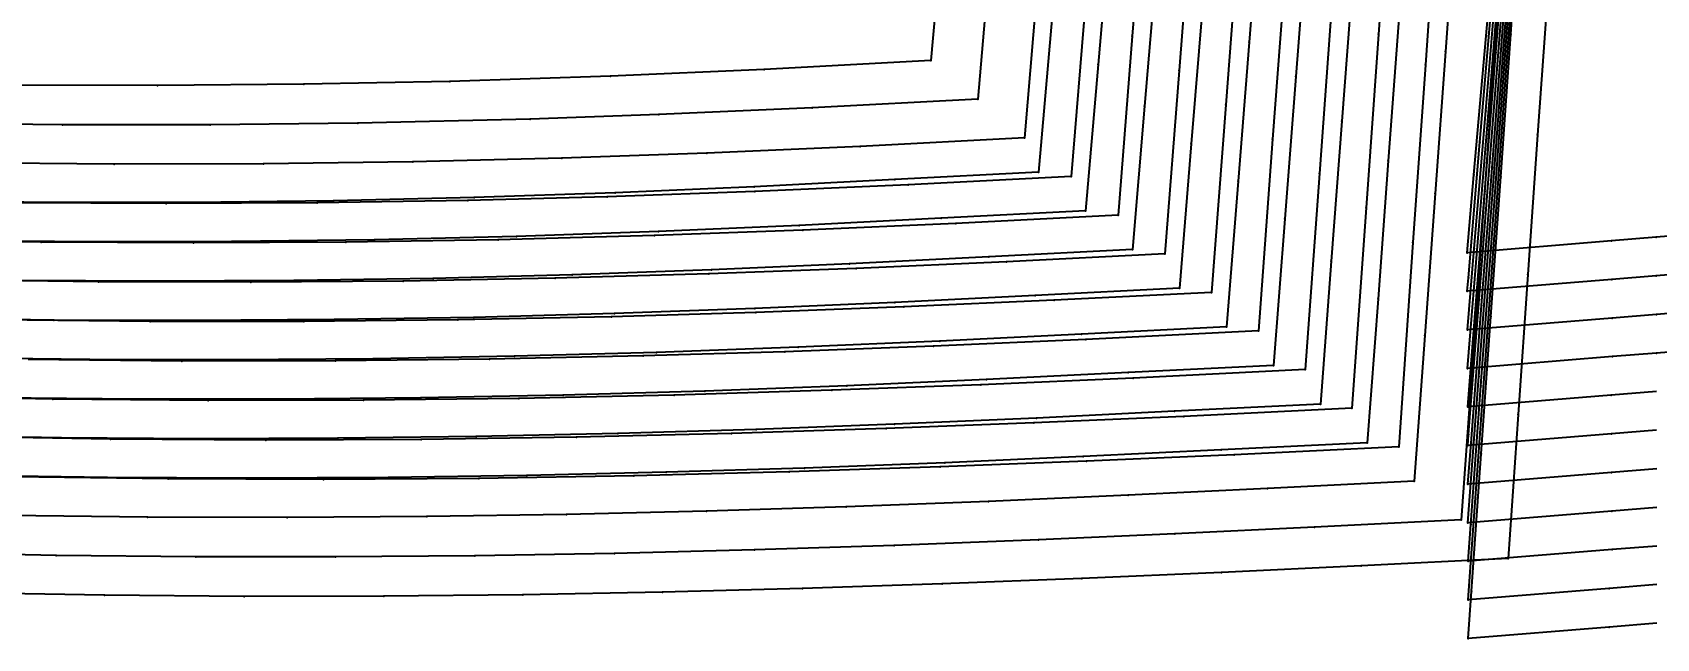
# Model space of a CAD drawing. Extents: x -2408 to 1029, y -526 to 2095.
# Drawn here: x -407.2 to -230.8, y 641.1 to 706.9 of the extents above; entities that cross this region are included whole.
import ezdxf

# ---------------------------------------------------------------- set-up
doc = ezdxf.new("R2010")
doc.units = 0

# ---------------------------------------------------------------- blocks, each defined once
blk = doc.blocks.new(' -30')
at = {"layer": '1'}
for points in [[(-100.449148, -156.185824), (-101.791872, -171.446992), (-103.134596, -186.70816), (-104.482247, -202.025329), (-105.82497, -217.286495), (-107.147776, -232.321274), (-108.4905, -247.582435), (-109.843601, -262.961548), (-111.186326, -278.222715), (-112.529052, -293.483881), (-113.9153, -309.239693), (-129.520272, -310.056596), (-144.796102, -310.827887), (-159.917939, -311.495083), (-175.20457, -312.011069), (-190.49622, -312.354313), (-205.784118, -312.523858), (-221.079458, -312.526609), (-236.305912, -312.373558)], [(-36.59148, -315.480425), (-46.831846, -316.310787), (-51.691847, -316.704869), (-67.377715, -317.994652), (-66.635922, -309.541909), (-65.310522, -294.438955), (-63.969865, -279.162157), (-62.616455, -263.740033), (-61.268442, -248.379416), (-59.91503, -232.957276), (-58.596081, -217.927838), (-57.242668, -202.505697), (-55.888537, -187.075364), (-54.535126, -171.653236), (-53.20891, -156.540989), (-51.855499, -141.118854), (-50.532141, -126.039166), (-49.17873, -110.617033), (-47.835445, -95.310271), (-46.482034, -79.888139)]]:
    blk.add_lwpolyline(points, dxfattribs=at)
at = {"layer": '14'}
blk.add_lwpolyline([(-112.687936, -150.386152), (-114.346596, -169.238174), (-115.995525, -187.979609), (-117.605543, -206.278786), (-119.147463, -223.803972), (-120.592102, -240.223475), (-122.316516, -259.822855), (-123.746922, -276.080591), (-125.599365, -297.134361), (-143.735966, -298.080221), (-160.411772, -298.804683), (-177.851857, -299.380318), (-193.730545, -299.70327), (-209.613384, -299.839082), (-225.498006, -299.797372)], dxfattribs=at)
at = {"layer": '2'}
for p in [(-125.599365, -297.134361), (-113.9153, -309.239693), (-67.377715, -317.994652)]:
    blk.add_point(p, dxfattribs=at)
at = {"layer": '3'}
for p in [(-65.310522, -294.438955), (-143.735966, -298.080221), (-209.613384, -299.839082), (-193.730545, -299.70327), (-177.851857, -299.380318), (-160.411772, -298.804683), (-129.520272, -310.056596), (-66.635922, -309.541909), (-175.20457, -312.011069), (-159.917939, -311.495083), (-144.796102, -310.827887), (-221.079458, -312.526609), (-205.784118, -312.523858), (-190.49622, -312.354313), (-51.691847, -316.704869), (-46.831846, -316.310787)]:
    blk.add_point(p, dxfattribs=at)
at = {"layer": '4'}
blk.add_point((-46.831846, -316.310787), dxfattribs=at)
blk = doc.blocks.new(' -31')
at = {"layer": '1'}
for points in [[(-95.751372, -160.438205), (-97.048505, -175.56631), (-98.359348, -190.8543), (-99.656482, -205.982398), (-100.953615, -221.110486), (-102.239732, -236.110072), (-103.536868, -251.238174), (-104.853515, -266.593834), (-106.150648, -281.721932), (-107.44778, -296.850032), (-108.810968, -312.748528), (-124.487154, -313.562193), (-139.9049, -314.335203), (-155.184262, -315.008965), (-170.61236, -315.538121), (-186.045396, -315.90038), (-201.521292, -316.091961), (-216.958478, -316.116997), (-232.359318, -315.984525)], [(-36.605476, -318.98546), (-46.819592, -319.813747), (-51.653008, -320.205687), (-67.358122, -321.497192), (-67.231789, -320.02193), (-65.971967, -305.310233), (-64.666787, -290.068855), (-63.365997, -274.878742), (-62.055004, -259.569495), (-60.747751, -244.303919), (-59.426088, -228.870083), (-58.115096, -213.560837), (-56.800419, -198.208568), (-55.489426, -182.899325), (-54.178433, -167.590082), (-52.892138, -152.569269), (-51.577026, -137.211934), (-50.266034, -121.902688), (-48.955041, -106.593432), (-47.651656, -91.37302), (-46.340662, -76.063769)]]:
    blk.add_lwpolyline(points, dxfattribs=at)
at = {"layer": '14'}
blk.add_lwpolyline([(-107.607939, -150.057987), (-109.266597, -169.402443), (-110.915526, -188.633423), (-112.525543, -207.410593), (-114.067463, -225.393562), (-115.512101, -242.241959), (-117.236514, -262.353301), (-118.666919, -279.035708), (-120.519361, -300.639572), (-138.508693, -301.571632), (-155.170136, -302.298366), (-169.123547, -302.789195), (-187.840628, -303.229636), (-203.888894, -303.405739), (-219.939277, -303.403216), (-235.989395, -303.228985)], dxfattribs=at)
at = {"layer": '2'}
for p in [(-120.519361, -300.639572), (-108.810968, -312.748528), (-67.358122, -321.497192)]:
    blk.add_point(p, dxfattribs=at)
at = {"layer": '3'}
for p in [(-107.44778, -296.850032), (-138.508693, -301.571632), (-187.840628, -303.229636), (-169.123547, -302.789195), (-155.170136, -302.298366), (-219.939277, -303.403216), (-203.888894, -303.405739), (-65.971967, -305.310233), (-124.487154, -313.562193), (-170.61236, -315.538121), (-155.184262, -315.008965), (-139.9049, -314.335203), (-216.958478, -316.116997), (-201.521292, -316.091961), (-186.045396, -315.90038), (-67.231789, -320.02193), (-51.653008, -320.205687), (-46.819592, -319.813747)]:
    blk.add_point(p, dxfattribs=at)
at = {"layer": '4'}
blk.add_point((-46.819592, -319.813747), dxfattribs=at)
blk = doc.blocks.new(' -32')
at = {"layer": '1'}
for points in [[(-89.840029, -150.404417), (-91.093047, -165.390004), (-92.344991, -180.362762), (-93.596934, -195.335512), (-94.864045, -210.489664), (-96.115987, -225.462412), (-97.384657, -240.635189), (-98.636602, -255.607938), (-99.904476, -270.771197), (-101.15642, -285.743947), (-102.408364, -300.716696), (-103.707876, -316.258354), (-119.320738, -317.060753), (-134.435872, -317.814663), (-149.433373, -318.481917), (-164.557767, -319.02038), (-179.686893, -319.407358), (-194.769774, -319.63598), (-209.903644, -319.70962), (-224.958535, -319.632813)], [(-36.619105, -322.490482), (-46.80871, -323.316803), (-51.615619, -323.706624), (-67.34035, -324.999847), (-66.602145, -316.171308), (-65.350989, -301.208161), (-64.063095, -285.805646), (-62.807046, -270.783999), (-61.484815, -254.970842), (-60.239866, -240.081928), (-58.96323, -224.81405), (-57.699529, -209.700867), (-56.422891, -194.432985), (-55.162551, -179.360005), (-53.885408, -164.086064), (-52.608772, -148.818207), (-51.332135, -133.550329), (-50.072358, -118.484087), (-48.793116, -103.185054), (-47.51648, -87.917185), (-46.235867, -72.60176)]]:
    blk.add_lwpolyline(points, dxfattribs=at)
at = {"layer": '14'}
blk.add_lwpolyline([(-103.0801, -156.333471), (-104.738758, -176.170364), (-106.377959, -195.774548), (-107.96852, -214.797032), (-109.481255, -232.888736), (-110.88698, -249.700649), (-112.544377, -269.522458), (-113.890472, -285.621214), (-115.439358, -304.144764), (-133.292378, -305.063687), (-149.93868, -305.791969), (-165.686802, -306.34897), (-181.895576, -306.748425), (-198.109271, -306.964771), (-214.325459, -307.002336), (-230.541683, -306.865451)], dxfattribs=at)
at = {"layer": '2'}
for p in [(-115.439358, -304.144764), (-103.707876, -316.258354), (-67.34035, -324.999847)]:
    blk.add_point(p, dxfattribs=at)
at = {"layer": '3'}
for p in [(-102.408364, -300.716696), (-65.350989, -301.208161), (-133.292378, -305.063687), (-181.895576, -306.748425), (-165.686802, -306.34897), (-149.93868, -305.791969), (-214.325459, -307.002336), (-198.109271, -306.964771), (-119.320738, -317.060753), (-66.602145, -316.171308), (-164.557767, -319.02038), (-149.433373, -318.481917), (-134.435872, -317.814663), (-209.903644, -319.70962), (-194.769774, -319.63598), (-179.686893, -319.407358), (-51.615619, -323.706624), (-46.80871, -323.316803)]:
    blk.add_point(p, dxfattribs=at)
at = {"layer": '4'}
blk.add_point((-46.80871, -323.316803), dxfattribs=at)
blk = doc.blocks.new(' -33')
at = {"layer": '1'}
for points in [[(-84.88423, -151.589275), (-86.142193, -167.007489), (-87.39111, -182.314825), (-88.640026, -197.622161), (-89.869945, -212.696667), (-91.118861, -228.004001), (-92.350239, -243.096378), (-93.599157, -258.403709), (-94.829336, -273.481381), (-96.078253, -288.788712), (-97.32717, -304.096043), (-98.605747, -319.766922), (-114.286348, -320.566445), (-129.539195, -321.322066), (-144.716191, -321.996121), (-159.977908, -322.54537), (-175.244247, -322.948611), (-190.387925, -323.196376), (-205.659296, -323.292831), (-220.881691, -323.237825), (-236.151977, -323.032284)], [(-36.094769, -325.951828), (-46.799045, -326.819305), (-51.582775, -327.206991), (-67.323875, -328.497887), (-66.058339, -313.006987), (-64.80344, -297.646285), (-63.548538, -282.285545), (-62.319356, -267.239636), (-61.064456, -251.878919), (-59.832761, -236.802251), (-58.577859, -221.441532), (-57.332091, -206.192597), (-56.077191, -190.831883), (-54.834655, -175.622509), (-53.579755, -160.261794), (-52.321054, -144.854568), (-51.066153, -129.493851), (-49.834457, -114.417185), (-48.579557, -99.056469), (-47.358103, -84.105153), (-46.103202, -68.744428)]]:
    blk.add_lwpolyline(points, dxfattribs=at)
at = {"layer": '14'}
blk.add_lwpolyline([(-98.000106, -156.169227), (-99.658764, -176.49855), (-101.297966, -196.589424), (-102.888527, -216.084111), (-104.401261, -234.62493), (-105.806986, -251.854187), (-107.464383, -272.168058), (-108.810477, -288.666453), (-110.359364, -307.649975), (-128.086269, -308.556416), (-144.71731, -309.285635), (-160.772806, -309.863235), (-175.895349, -310.259592), (-192.274494, -310.515753), (-208.656509, -310.593876), (-225.038908, -310.495855)], dxfattribs=at)
at = {"layer": '2'}
for p in [(-110.359364, -307.649975), (-98.605747, -319.766922), (-67.323875, -328.497887)]:
    blk.add_point(p, dxfattribs=at)
at = {"layer": '3'}
for p in [(-64.80344, -297.646285), (-97.32717, -304.096043), (-128.086269, -308.556416), (-175.895349, -310.259592), (-160.772806, -309.863235), (-144.71731, -309.285635), (-208.656509, -310.593876), (-192.274494, -310.515753), (-66.058339, -313.006987), (-114.286348, -320.566445), (-159.977908, -322.54537), (-144.716191, -321.996121), (-129.539195, -321.322066), (-220.881691, -323.237825), (-205.659296, -323.292831), (-190.387925, -323.196376), (-175.244247, -322.948611), (-51.582775, -327.206991), (-46.799045, -326.819305)]:
    blk.add_point(p, dxfattribs=at)
at = {"layer": '4'}
blk.add_point((-46.799045, -326.819305), dxfattribs=at)
blk = doc.blocks.new(' -34')
at = {"layer": '1'}
for points in [[(-80.260207, -157.013433), (-81.44017, -171.825955), (-82.644465, -186.943925), (-83.837499, -201.920551), (-85.041792, -217.038513), (-86.246086, -232.156475), (-87.440475, -247.150101), (-88.644771, -262.268068), (-89.83755, -277.241455), (-91.041846, -292.359424), (-92.24614, -307.477391), (-93.504591, -323.275261), (-109.252, -324.072185), (-124.642724, -324.829594), (-140.018732, -325.510934), (-155.418019, -326.070068), (-170.821813, -326.488962), (-186.19169, -326.757586), (-201.600749, -326.874913), (-216.989871, -326.840304), (-232.398229, -326.653351)], [(-46.790519, -330.321388), (-51.726488, -330.717326), (-67.30835, -331.988258), (-66.64172, -323.64138), (-65.438223, -308.572395), (-64.232601, -293.476801), (-63.031731, -278.440717), (-61.826106, -263.345104), (-60.628775, -248.353321), (-59.423152, -233.257727), (-58.203864, -217.991015), (-56.998239, -202.895399), (-55.782061, -187.667625), (-54.576437, -172.572013), (-53.344711, -157.14957), (-52.139088, -142.05396), (-50.933465, -126.958359), (-49.736135, -111.966576), (-48.490324, -96.367776), (-47.296939, -81.425406), (-46.051128, -65.82661)]]:
    blk.add_lwpolyline(points, dxfattribs=at)
at = {"layer": '14'}
blk.add_lwpolyline([(-92.920102, -156.004968), (-94.578761, -176.826736), (-96.217961, -197.404242), (-97.808522, -217.371158), (-99.321257, -236.361099), (-100.726982, -254.0077), (-102.384379, -274.813633), (-103.730474, -291.711672), (-105.27936, -311.155167), (-122.88965, -312.049685), (-139.505846, -312.779335), (-155.645612, -313.369464), (-172.597044, -313.824843), (-189.14234, -314.09096), (-205.690499, -314.180524), (-222.238975, -314.093077), (-238.78523, -313.828165)], dxfattribs=at)
at = {"layer": '2'}
for p in [(-105.27936, -311.155167), (-93.504591, -323.275261), (-67.30835, -331.988258)]:
    blk.add_point(p, dxfattribs=at)
at = {"layer": '3'}
for p in [(-103.730474, -291.711672), (-91.041846, -292.359424), (-64.232601, -293.476801), (-92.24614, -307.477391), (-65.438223, -308.572395), (-122.88965, -312.049685), (-172.597044, -313.824843), (-155.645612, -313.369464), (-139.505846, -312.779335), (-222.238975, -314.093077), (-205.690499, -314.180524), (-189.14234, -314.09096), (-109.252, -324.072185), (-66.64172, -323.64138), (-155.418019, -326.070068), (-140.018732, -325.510934), (-124.642724, -324.829594), (-216.989871, -326.840304), (-201.600749, -326.874913), (-186.19169, -326.757586), (-170.821813, -326.488962), (-51.726488, -330.717326)]:
    blk.add_point(p, dxfattribs=at)
blk = doc.blocks.new(' -35')
at = {"layer": '1'}
for points in [[(-75.178382, -156.82602), (-76.363233, -172.051669), (-77.564748, -187.491468), (-78.762193, -202.878946), (-79.963709, -218.318738), (-81.165225, -233.758529), (-82.363927, -249.162179), (-83.565441, -264.601967), (-84.762146, -279.979977), (-85.96366, -295.419764), (-87.165176, -310.859553), (-88.404436, -326.784325), (-104.176186, -327.575774), (-119.569133, -328.32901), (-134.74357, -329.002496), (-150.144517, -329.571386), (-165.549824, -330.008253), (-180.997066, -330.303269), (-196.40788, -330.450618), (-211.777763, -330.448873), (-227.188538, -330.296293)], [(-46.78319, -333.82473), (-51.702818, -334.219371), (-67.295289, -335.491257), (-67.202679, -334.305783), (-66.054287, -319.605575), (-64.888051, -304.676936), (-63.702103, -289.495978), (-62.523941, -274.414689), (-61.334851, -259.193508), (-60.15669, -244.112224), (-58.947935, -228.639329), (-57.769772, -213.558038), (-56.592683, -198.490496), (-55.373895, -182.88917), (-54.207329, -167.956315), (-52.988542, -152.354986), (-51.849061, -137.768841), (-50.630274, -122.167512), (-49.489065, -107.559232), (-48.310904, -92.47795), (-47.133816, -77.410409), (-45.915028, -61.809078)]]:
    blk.add_lwpolyline(points, dxfattribs=at)
at = {"layer": '14'}
blk.add_lwpolyline([(-87.840106, -155.840719), (-89.498765, -177.154936), (-91.137966, -198.219114), (-92.728527, -218.658241), (-94.241262, -238.097298), (-95.646987, -256.161237), (-97.304385, -277.459236), (-98.650479, -294.756912), (-100.199366, -314.660378), (-117.38212, -315.528444), (-133.723495, -316.249439), (-149.729661, -316.848071), (-166.400429, -317.32482), (-182.940826, -317.628998), (-199.484468, -317.762168), (-216.02885, -317.721709), (-232.571452, -317.504998)], dxfattribs=at)
at = {"layer": '2'}
for p in [(-100.199366, -314.660378), (-88.404436, -326.784325), (-67.295289, -335.491257)]:
    blk.add_point(p, dxfattribs=at)
at = {"layer": '3'}
for p in [(-98.650479, -294.756912), (-85.96366, -295.419764), (-64.888051, -304.676936), (-87.165176, -310.859553), (-117.38212, -315.528444), (-166.400429, -317.32482), (-149.729661, -316.848071), (-133.723495, -316.249439), (-216.02885, -317.721709), (-199.484468, -317.762168), (-182.940826, -317.628998), (-66.054287, -319.605575), (-104.176186, -327.575774), (-150.144517, -329.571386), (-134.74357, -329.002496), (-119.569133, -328.32901), (-211.777763, -330.448873), (-196.40788, -330.450618), (-180.997066, -330.303269), (-165.549824, -330.008253), (-67.202679, -334.305783), (-51.702818, -334.219371)]:
    blk.add_point(p, dxfattribs=at)
blk = doc.blocks.new(' -36')
at = {"layer": '1'}
for points in [[(-69.368407, -147.064914), (-70.52591, -162.282796), (-71.699247, -177.708834), (-72.85675, -192.926705), (-74.003308, -208.000684), (-75.16081, -223.21855), (-76.318313, -238.436426), (-77.49399, -253.893231), (-78.651493, -269.111104), (-79.810639, -284.350588), (-80.968142, -299.568461), (-82.125643, -314.786335), (-83.305082, -330.292625), (-99.141903, -331.081537), (-114.155036, -331.812209), (-129.567269, -332.497333), (-144.587641, -333.061371), (-159.612023, -333.50755), (-174.995669, -333.831711), (-190.025621, -334.012844), (-205.04221, -334.055417), (-220.072959, -333.956495), (-235.103038, -333.713633)], [(-46.776857, -337.327843), (-51.675367, -337.720487), (-67.28332, -338.991051), (-66.943126, -334.541418), (-65.800352, -319.594318), (-64.657857, -304.650864), (-63.495757, -289.450985), (-62.315311, -274.011139), (-61.145822, -258.714614), (-59.965376, -243.27477), (-58.793954, -227.952949), (-57.613508, -212.513101), (-56.461324, -197.442908), (-55.280878, -182.003064), (-54.128693, -166.932872), (-52.948248, -151.493047), (-51.778758, -136.196494), (-50.598314, -120.756668), (-49.42689, -105.434828), (-48.246445, -89.995), (-47.084343, -74.795094), (-45.863193, -58.822854)]]:
    blk.add_lwpolyline(points, dxfattribs=at)
at = {"layer": '14'}
blk.add_lwpolyline([(-81.657932, -141.186068), (-83.313349, -162.950089), (-84.968764, -184.714092), (-86.594995, -206.0944), (-88.162856, -226.707319), (-89.643165, -246.169163), (-91.006734, -264.096221), (-92.224381, -280.104814), (-93.570475, -297.802131), (-95.119362, -318.165569), (-112.206748, -319.022967), (-128.535852, -319.743429), (-144.610681, -320.351427), (-160.290547, -320.820687), (-176.996435, -321.162546), (-193.706021, -321.336039), (-210.416724, -321.336434), (-227.125966, -321.159)], dxfattribs=at)
at = {"layer": '2'}
for p in [(-95.119362, -318.165569), (-83.305082, -330.292625), (-67.28332, -338.991051)]:
    blk.add_point(p, dxfattribs=at)
at = {"layer": '3'}
for p in [(-93.570475, -297.802131), (-80.968142, -299.568461), (-64.657857, -304.650864), (-82.125643, -314.786335), (-112.206748, -319.022967), (-160.290547, -320.820687), (-144.610681, -320.351427), (-128.535852, -319.743429), (-65.800352, -319.594318), (-210.416724, -321.336434), (-193.706021, -321.336039), (-176.996435, -321.162546), (-99.141903, -331.081537), (-144.587641, -333.061371), (-129.567269, -332.497333), (-114.155036, -331.812209), (-220.072959, -333.956495), (-205.04221, -334.055417), (-190.025621, -334.012844), (-174.995669, -333.831711), (-159.612023, -333.50755), (-66.943126, -334.541418), (-51.675367, -337.720487)]:
    blk.add_point(p, dxfattribs=at)
blk = doc.blocks.new(' -37')
at = {"layer": '1'}
for points in [[(-64.70213, -152.2468), (-65.838876, -167.529269), (-66.952574, -182.501879), (-68.066272, -197.474488), (-69.217031, -212.94534), (-70.330728, -227.917937), (-71.444426, -242.890543), (-72.581959, -258.183594), (-73.695657, -273.156189), (-74.81739, -288.23683), (-75.931088, -303.209436), (-77.044785, -318.182043), (-78.206615, -333.801727), (-94.07087, -334.585086), (-109.086264, -335.310046), (-124.104209, -335.978415), (-139.330658, -336.559415), (-154.356535, -337.020699), (-169.482145, -337.362507), (-184.513669, -337.573189), (-200.0298, -337.649394), (-215.062681, -337.581749), (-230.079625, -337.371635)], [(-46.771507, -340.831337), (-51.650178, -341.222437), (-67.272859, -342.494316), (-66.084502, -326.620334), (-64.961208, -311.615444), (-63.822191, -296.400515), (-62.698897, -281.395621), (-61.551281, -266.065857), (-60.427986, -251.060959), (-59.297045, -235.953924), (-58.173751, -220.949029), (-57.032149, -205.699593), (-55.908856, -190.694718), (-54.777913, -175.587665), (-53.654619, -160.582767), (-52.507005, -145.253002), (-51.383711, -130.248104), (-50.24211, -114.998673), (-49.118816, -99.993788), (-47.979797, -84.778843), (-46.856502, -69.773948), (-45.731105, -54.740979)]]:
    blk.add_lwpolyline(points, dxfattribs=at)
at = {"layer": '14'}
blk.add_lwpolyline([(-76.577931, -140.694582), (-78.233347, -162.950072), (-79.888761, -185.205543), (-81.514992, -207.068673), (-83.082854, -228.147085), (-84.563161, -248.048402), (-85.926731, -266.380292), (-87.144377, -282.750393), (-88.490472, -300.84735), (-90.039358, -321.670761), (-108.79075, -322.59944), (-125.341574, -323.318849), (-141.467044, -323.921672), (-156.851784, -324.381672), (-173.553632, -324.73131), (-190.259175, -324.918217), (-206.965845, -324.935832), (-223.671071, -324.777599)], dxfattribs=at)
at = {"layer": '2'}
for p in [(-90.039358, -321.670761), (-78.206615, -333.801727), (-67.272859, -342.494316)]:
    blk.add_point(p, dxfattribs=at)
at = {"layer": '3'}
for p in [(-63.822191, -296.400515), (-88.490472, -300.84735), (-75.931088, -303.209436), (-64.961208, -311.615444), (-77.044785, -318.182043), (-108.79075, -322.59944), (-156.851784, -324.381672), (-141.467044, -323.921672), (-125.341574, -323.318849), (-206.965845, -324.935832), (-190.259175, -324.918217), (-173.553632, -324.73131), (-66.084502, -326.620334), (-94.07087, -334.585086), (-139.330658, -336.559415), (-124.104209, -335.978415), (-109.086264, -335.310046), (-215.062681, -337.581749), (-200.0298, -337.649394), (-184.513669, -337.573189), (-169.482145, -337.362507), (-154.356535, -337.020699), (-51.650178, -341.222437)]:
    blk.add_point(p, dxfattribs=at)
blk = doc.blocks.new(' -38')
at = {"layer": '1'}
for points in [[(-59.655531, -152.448799), (-60.778149, -167.874637), (-61.897461, -183.255028), (-63.02008, -198.680873), (-64.122376, -213.827451), (-65.244994, -229.253291), (-66.367614, -244.679141), (-67.489424, -260.09386), (-68.612044, -275.519705), (-69.711253, -290.623867), (-70.833872, -306.049707), (-71.956493, -321.475549), (-73.108845, -337.309914), (-89.036407, -338.090877), (-104.18516, -338.817551), (-119.336368, -339.489705), (-134.819004, -340.082836), (-149.977889, -340.555754), (-165.194636, -340.912818), (-180.359181, -341.142881), (-195.518846, -341.239769), (-210.685109, -341.197477), (-225.869472, -341.010858)], [(-46.767049, -344.334946), (-51.629158, -344.72472), (-67.26356, -345.99762), (-66.97114, -342.010342), (-65.865256, -326.931109), (-64.760455, -311.866618), (-63.628014, -296.425219), (-62.506484, -281.132614), (-61.374045, -265.691257), (-60.261109, -250.515838), (-59.128669, -235.074469), (-58.019185, -219.94611), (-56.886746, -204.504754), (-55.756917, -189.098967), (-54.624477, -173.65759), (-53.504059, -158.380151), (-52.371619, -142.938777), (-51.270158, -127.919824), (-50.137718, -112.478447), (-49.024783, -97.30303), (-47.892343, -81.861652), (-46.767913, -66.529503)]]:
    blk.add_lwpolyline(points, dxfattribs=at)
at = {"layer": '14'}
blk.add_lwpolyline([(-72.600103, -155.347952), (-73.706597, -170.552203), (-74.808766, -185.697042), (-76.434997, -208.042974), (-78.002859, -229.586858), (-79.483167, -249.927671), (-80.846736, -268.664389), (-82.064383, -285.395989), (-83.410477, -303.89259), (-84.959364, -325.175972), (-103.62927, -326.094491), (-120.180972, -326.813851), (-136.378517, -327.425353), (-153.498207, -327.945001), (-170.366479, -328.304537), (-187.238479, -328.503487), (-204.111576, -328.533374), (-220.983138, -328.385723), (-237.850496, -328.05206)], dxfattribs=at)
at = {"layer": '2'}
for p in [(-84.959364, -325.175972), (-73.108845, -337.309914), (-67.26356, -345.99762)]:
    blk.add_point(p, dxfattribs=at)
at = {"layer": '3'}
for p in [(-69.711253, -290.623867), (-63.628014, -296.425219), (-83.410477, -303.89259), (-70.833872, -306.049707), (-64.760455, -311.866618), (-71.956493, -321.475549), (-103.62927, -326.094491), (-153.498207, -327.945001), (-136.378517, -327.425353), (-120.180972, -326.813851), (-65.865256, -326.931109), (-220.983138, -328.385723), (-204.111576, -328.533374), (-187.238479, -328.503487), (-170.366479, -328.304537), (-89.036407, -338.090877), (-134.819004, -340.082836), (-119.336368, -339.489705), (-104.18516, -338.817551), (-210.685109, -341.197477), (-195.518846, -341.239769), (-180.359181, -341.142881), (-165.194636, -340.912818), (-149.977889, -340.555754), (-66.97114, -342.010342), (-51.629158, -344.72472)]:
    blk.add_point(p, dxfattribs=at)
blk = doc.blocks.new(' -39')
at = {"layer": '1'}
for points in [[(-54.901841, -156.782888), (-55.997346, -172.161399), (-57.078074, -187.332486), (-58.173579, -202.710995), (-59.27038, -218.107693), (-60.365885, -233.486202), (-61.461389, -248.864711), (-62.536286, -263.953912), (-63.631791, -279.332419), (-64.712761, -294.506884), (-65.808267, -309.885393), (-66.903773, -325.263905), (-68.011785, -340.817986), (-83.960582, -341.594764), (-99.111524, -342.317524), (-113.913382, -342.973938), (-129.592892, -343.580628), (-144.753381, -344.06576), (-159.970925, -344.442322), (-175.137054, -344.697914), (-190.275561, -344.824503), (-205.44389, -344.815251), (-220.612687, -344.663927), (-235.778126, -344.362994)], [(-46.763444, -347.83886), (-51.949772, -348.254585), (-67.255349, -349.501114), (-66.458314, -338.412496), (-65.379945, -323.409859), (-64.298797, -308.368561), (-63.194304, -293.002476), (-62.085663, -277.578708), (-60.981169, -262.212622), (-59.877888, -246.863432), (-58.773394, -231.49735), (-57.680081, -216.28681), (-56.575588, -200.920725), (-55.482244, -185.709765), (-54.377751, -170.343697), (-53.284437, -155.133151), (-52.179942, -139.767061), (-51.078603, -124.444859), (-49.97411, -109.078779), (-48.89256, -94.031883), (-47.788067, -78.665805), (-46.693746, -63.441231)]]:
    blk.add_lwpolyline(points, dxfattribs=at)
at = {"layer": '14'}
blk.add_lwpolyline([(-66.967937, -147.432511), (-68.073349, -162.950088), (-69.178761, -178.467665), (-70.275525, -193.863853), (-71.354995, -209.017263), (-72.922857, -231.026639), (-74.403165, -251.80694), (-75.766733, -270.94848), (-76.98438, -288.041587), (-78.330474, -306.937831), (-79.87936, -328.681183), (-98.14022, -329.574564), (-114.434603, -330.284646), (-130.482904, -330.899735), (-147.249324, -331.43062), (-164.112816, -331.823005), (-180.980502, -332.061917), (-197.849736, -332.137332), (-214.717899, -332.039229), (-231.582355, -331.757586)], dxfattribs=at)
at = {"layer": '2'}
for p in [(-79.87936, -328.681183), (-68.011785, -340.817986), (-67.255349, -349.501114)]:
    blk.add_point(p, dxfattribs=at)
at = {"layer": '3'}
for p in [(-76.98438, -288.041587), (-64.712761, -294.506884), (-63.194304, -293.002476), (-78.330474, -306.937831), (-64.298797, -308.368561), (-65.808267, -309.885393), (-65.379945, -323.409859), (-66.903773, -325.263905), (-98.14022, -329.574564), (-147.249324, -331.43062), (-130.482904, -330.899735), (-114.434603, -330.284646), (-214.717899, -332.039229), (-197.849736, -332.137332), (-180.980502, -332.061917), (-164.112816, -331.823005), (-66.458314, -338.412496), (-83.960582, -341.594764), (-129.592892, -343.580628), (-113.913382, -342.973938), (-99.111524, -342.317524), (-220.612687, -344.663927), (-205.44389, -344.815251), (-190.275561, -344.824503), (-175.137054, -344.697914), (-159.970925, -344.442322), (-144.753381, -344.06576), (-51.949772, -348.254585)]:
    blk.add_point(p, dxfattribs=at)
blk = doc.blocks.new(' -40')
at = {"layer": '1'}
for points in [[(-58.654322, -283.244669), (-59.704674, -298.30116), (-60.763868, -313.48442), (-61.823063, -328.667675), (-62.915435, -344.326515), (-78.884858, -345.098581), (-94.038029, -345.817426), (-109.228754, -346.488813), (-124.38754, -347.078061), (-139.549709, -347.574096), (-154.750772, -347.968493), (-169.918494, -348.248515), (-185.035321, -348.403784), (-200.205675, -348.426899), (-215.358135, -348.310334), (-230.526272, -348.045559)], [(-46.760602, -351.342583), (-51.930402, -351.756984), (-67.248149, -353.004608), (-66.886593, -347.874671), (-65.835405, -332.959915), (-64.78317, -318.0303), (-63.713644, -302.855353), (-62.623366, -287.385957), (-61.553839, -272.211011), (-60.483517, -257.02478), (-59.413992, -241.849848), (-58.356571, -226.846667), (-57.287044, -211.671721), (-56.229515, -196.667001), (-55.159988, -181.492049), (-54.102567, -166.488866), (-53.033042, -151.313935), (-51.963515, -136.138987), (-50.89402, -120.964486), (-49.808592, -105.563913), (-48.739066, -90.388973), (-47.648785, -74.919554), (-46.579259, -59.744614)]]:
    blk.add_lwpolyline(points, dxfattribs=at)
at = {"layer": '14'}
blk.add_lwpolyline([(-61.887938, -147.104309), (-62.99335, -162.950068), (-64.098761, -178.795828), (-65.195526, -194.517631), (-66.274995, -209.991522), (-67.842857, -232.466376), (-69.323164, -253.686154), (-70.686734, -273.232537), (-71.90438, -290.687148), (-73.250475, -309.983028), (-74.799361, -332.186356), (-92.667467, -333.055488), (-108.708097, -333.755795), (-124.600046, -334.372734), (-141.001946, -334.911093), (-157.860668, -335.33399), (-174.724047, -335.610859), (-191.589448, -335.730274), (-208.454237, -335.680808), (-225.315768, -335.451036)], dxfattribs=at)
at = {"layer": '2'}
for p in [(-74.799361, -332.186356), (-62.915435, -344.326515), (-67.248149, -353.004608)]:
    blk.add_point(p, dxfattribs=at)
at = {"layer": '3'}
for p in [(-62.623366, -287.385957), (-71.90438, -290.687148), (-59.704674, -298.30116), (-63.713644, -302.855353), (-73.250475, -309.983028), (-60.763868, -313.48442), (-64.78317, -318.0303), (-61.823063, -328.667675), (-92.667467, -333.055488), (-65.835405, -332.959915), (-141.001946, -334.911093), (-124.600046, -334.372734), (-108.708097, -333.755795), (-208.454237, -335.680808), (-191.589448, -335.730274), (-174.724047, -335.610859), (-157.860668, -335.33399), (-78.884858, -345.098581), (-124.38754, -347.078061), (-109.228754, -346.488813), (-94.038029, -345.817426), (-215.358135, -348.310334), (-200.205675, -348.426899), (-185.035321, -348.403784), (-169.918494, -348.248515), (-154.750772, -347.968493), (-139.549709, -347.574096), (-66.886593, -347.874671), (-51.930402, -351.756984)]:
    blk.add_point(p, dxfattribs=at)

msp = doc.modelspace()

# ---------------------------------------------------------------- block references
at = {"layer": '1'}
for name, p in [(' -32', (-184.050523, 999.622732)), (' -30', (-184.050297, 1001.000083)), (' -31', (-184.050388, 1000.311413)), (' -34', (-184.050758, 998.245407)), (' -33', (-184.050694, 998.934067)), (' -35', (-184.051047, 997.556724)), (' -36', (-184.051123, 996.868036)), (' -37', (-184.051318, 996.179365)), (' -38', (-184.051331, 995.490688)), (' -39', (-184.051506, 994.802025)), (' -40', (-184.051738, 994.113352))]:
    msp.add_blockref(name, p, dxfattribs=at)

doc.saveas('drawing.dxf')
